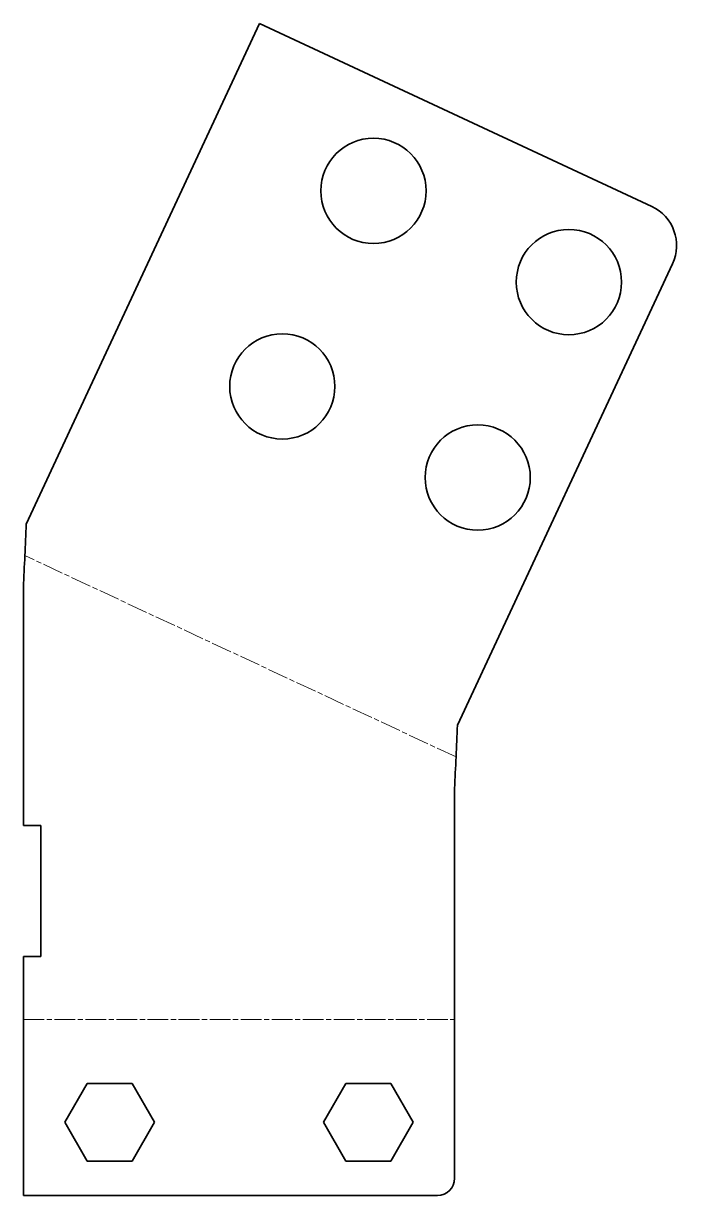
# Model space of a CAD drawing. Header units: millimetres. Extents: x 0 to 76, y 0 to 136.
import ezdxf

# ---------------------------------------------------------------- set-up
doc = ezdxf.new("R2010")
doc.units = ezdxf.units.MM
doc.linetypes.add('Chain', pattern=[13.68, 9.12, -1.14, 2.28, -1.14])
doc.layers.add('SIMUMAK Bend Centerline (ISO)', color=7, linetype='Chain', lineweight=9)
doc.layers.add('SIMUMAK Visible (ISO)', color=7, linetype='Continuous', lineweight=35)

# ---------------------------------------------------------------- blocks, each defined once
blk = doc.blocks.new('SIL-027-CCSS-01_Sheet_2_SIL-027-CCSS-01 (Desplegada)')
at = {"layer": 'SIMUMAK Bend Centerline (ISO)', "ltscale": 0.263158}
for p, q in [((12.3, -17.08), (-37.7, 6.24)), ((-37.87, -47.52), (12.13, -47.52))]:
    blk.add_line(p, q, dxfattribs=at)
at = {"layer": 'SIMUMAK Visible (ISO)'}
for p, q in [((-37.54, 9.9), (-10.49, 67.91)), ((34.98, 46.71), (-10.49, 67.91)), ((12.46, -13.41), (37.4, 40.06)), ((-37.87, -25.02), (-37.87, 2.57)), ((12.13, -20.74), (12.13, -65.91)), ((-37.87, -25.02), (-35.87, -25.02)), ((-35.87, -25.02), (-35.87, -40.22)), ((-35.87, -40.22), (-37.87, -40.22)), ((-37.87, -67.91), (-37.87, -40.22)), ((-33.06, -59.41), (-30.47, -54.91)), ((-30.47, -54.91), (-25.27, -54.91)), ((-25.27, -54.91), (-22.67, -59.41)), ((-3.06, -59.41), (-0.47, -54.91)), ((-0.47, -54.91), (4.73, -54.91)), ((4.73, -54.91), (7.33, -59.41)), ((-30.47, -63.91), (-33.06, -59.41)), ((-22.67, -59.41), (-25.27, -63.91)), ((-0.47, -63.91), (-3.06, -59.41)), ((7.33, -59.41), (4.73, -63.91)), ((-25.27, -63.91), (-30.47, -63.91)), ((4.73, -63.91), (-0.47, -63.91)), ((-37.87, -67.91), (10.13, -67.91))]:
    blk.add_line(p, q, dxfattribs=at)
for centre in [(2.72, 48.51), (25.38, 37.94), (-7.85, 25.85), (14.81, 15.29)]:
    blk.add_circle(centre, 6.1, dxfattribs=at)
at = {"layer": 'SIMUMAK Visible (ISO)', "extrusion": (0, 0, -1)}
for centre, radius, start, end in [((-32.87, 42.17), 5, 115, 205), ((-10.13, -65.91), 2, 180, 270)]:
    blk.add_arc(centre, radius, start, end, dxfattribs=at)
at = {"layer": 'SIMUMAK Visible (ISO)'}
for points in [[(-37.87, 2.57), (-37.76, 5.02), (-37.65, 7.46), (-37.54, 9.9)], [(12.13, -20.74), (12.24, -18.3), (12.35, -15.85), (12.46, -13.41)]]:
    blk.add_open_spline(points, degree=3, dxfattribs=at)

msp = doc.modelspace()

# ---------------------------------------------------------------- block references
msp.add_blockref('SIL-027-CCSS-01_Sheet_2_SIL-027-CCSS-01 (Desplegada)', (37.87, 67.91))

doc.saveas('drawing.dxf')
